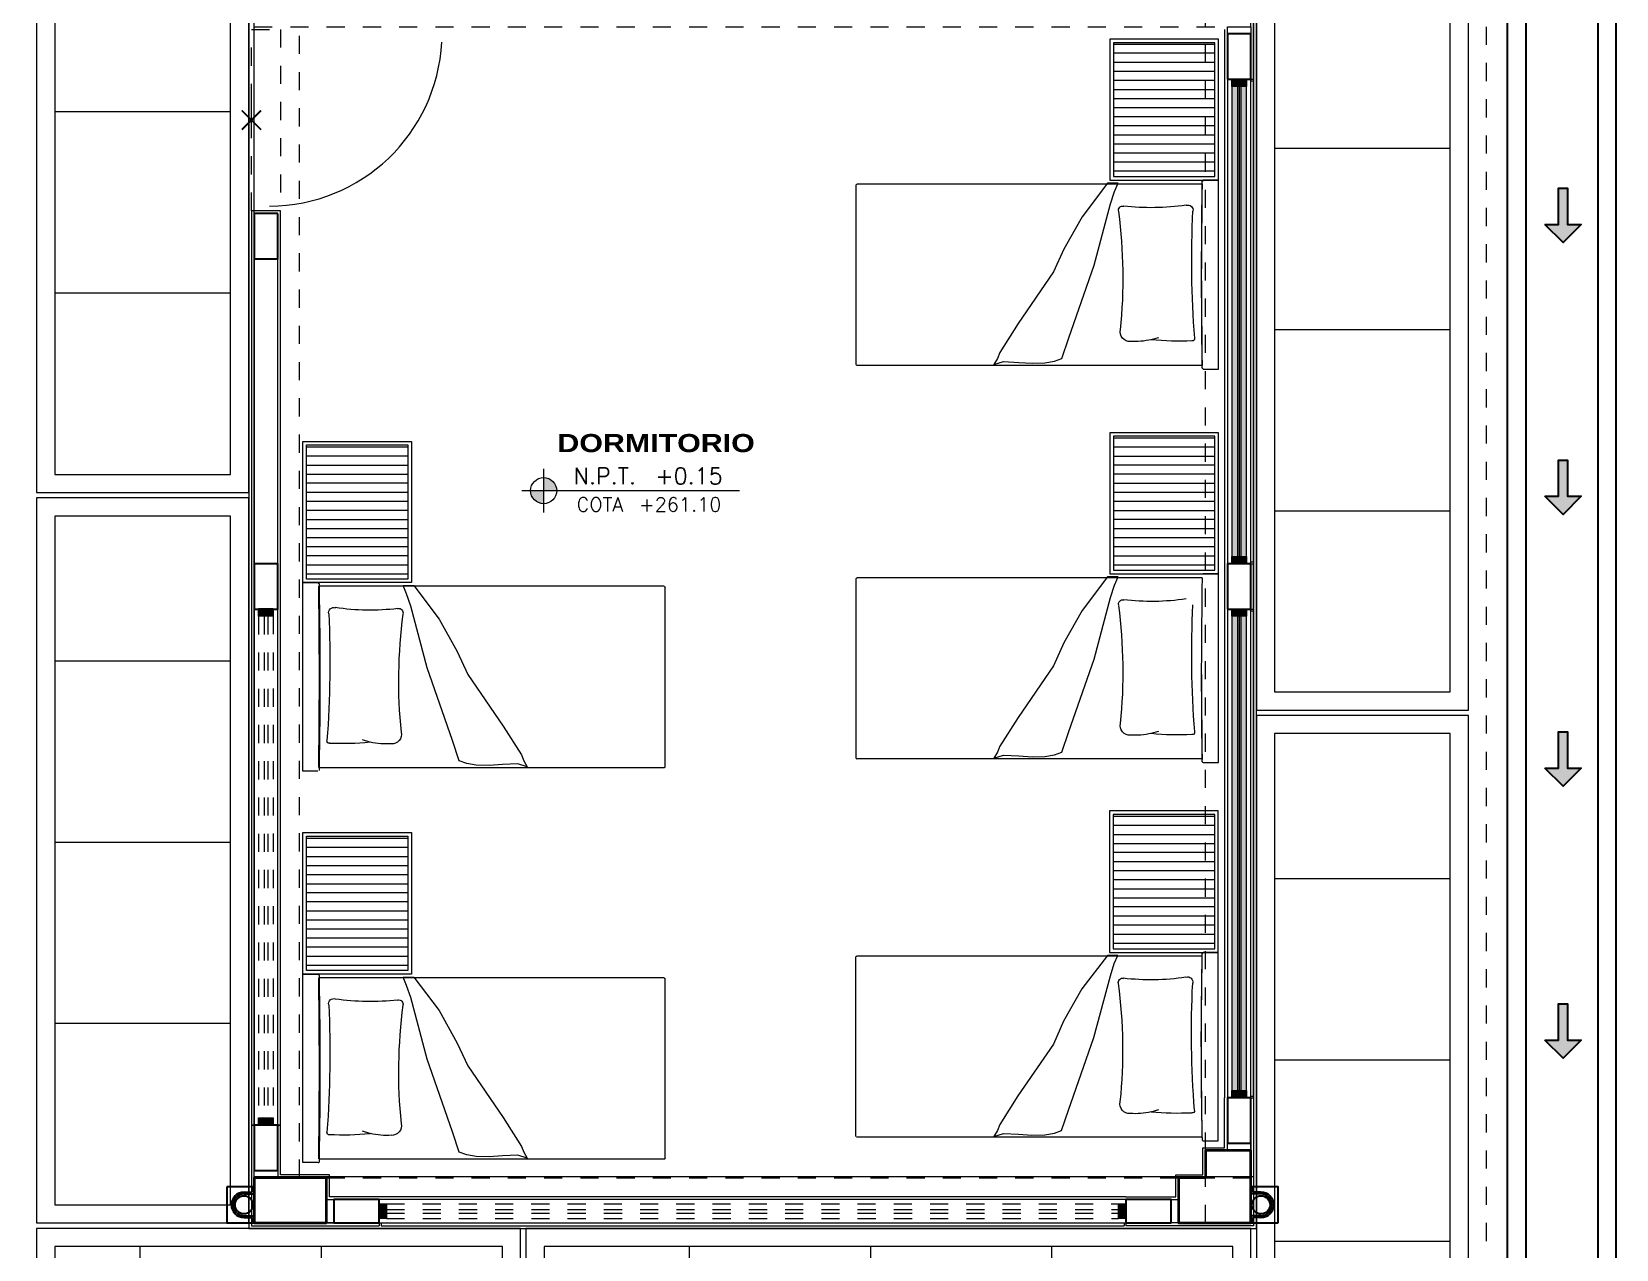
# Model space of a CAD drawing. Header units: metres. Extents: x 349703 to 349913, y 9282546 to 9282694.
# Drawn here: x 349789.41 to 349798.15, y 9282642.73 to 9282649.45 of the extents above; entities that cross this region are included whole.
import ezdxf
from ezdxf.enums import TextEntityAlignment as Align

# ---------------------------------------------------------------- set-up
doc = ezdxf.new("R2010")
doc.units = ezdxf.units.M
doc.header["$LTSCALE"] = 0.25
for name, pattern in [('01 nivel$0$HIDDEN2', [0.1875, 0.125, -0.0625]), ('B. SUM 2$0$HIDDEN', [0.375, 0.25, -0.125]), ('DASHED2', [0.762, 0.635, -0.127])]:
    doc.linetypes.add(name, pattern=pattern)
for name, color, linetype, lineweight in [('.', 7, 'Continuous', 0), ('0_ CUNETAS', 160, 'Continuous', 5), ('0_VANOS', 30, 'Continuous', 9), ('ARQ-FONDO', 253, 'CONTINUOUS', 9), ('CUNETAS-RED', 5, 'CONTINUOUS', 18)]:
    doc.layers.add(name, color=color, linetype=linetype, lineweight=lineweight)
doc.styles.add('MOYO2', font='arialbd.ttf', dxfattribs={"width": 1.2})
doc.styles.add('TM-DIM', font='romans.shx')

# ---------------------------------------------------------------- blocks, each defined once
blk = doc.blocks.new('CAMA 1')
at = {"layer": 'ARQ-FONDO', "linetype": 'Continuous', "lineweight": -2}
for p, q in [((3919.9519, 1597.9807), (3921.8564, 1597.9807)), ((3920.2334, 1597.84), (3920.1914, 1597.8272)), ((3921.8564, 1596.981), (3919.9519, 1596.981)), ((3919.8825, 1596.9116), (3920.4417, 1596.9116)), ((3919.9464, 1596.9609), (3919.9464, 1596.9609)), ((3919.8825, 1596.8622), (3920.4417, 1596.8622)), ((3919.8825, 1596.811), (3920.4417, 1596.811)), ((3919.8825, 1596.7617), (3920.4417, 1596.7617)), ((3919.8825, 1596.7105), (3920.4417, 1596.7105)), ((3919.8825, 1596.6612), (3920.4417, 1596.6612)), ((3919.8825, 1596.6118), (3920.4417, 1596.6118)), ((3919.8825, 1596.5606), (3920.4417, 1596.5606)), ((3919.8825, 1596.5113), (3920.4417, 1596.5113)), ((3919.8825, 1596.462), (3920.4417, 1596.462)), ((3919.8825, 1596.4108), (3920.4417, 1596.4108)), ((3919.8825, 1596.3614), (3920.4417, 1596.3614)), ((3919.8825, 1596.3121), (3920.4417, 1596.3121)), ((3919.8825, 1596.2609), (3920.4417, 1596.2609)), ((3919.8825, 1596.2116), (3920.4417, 1596.2116))]:
    blk.add_line(p, q, dxfattribs=at)
for points in [[(3919.9464, 1598.0009), (3919.8624, 1598.0009), (3919.8624, 1597.4818), (3919.8624, 1596.9609), (3919.9464, 1596.9609)], [(3919.9519, 1597.9807), (3919.9556, 1597.4818), (3919.9519, 1596.981)], [(3921.8619, 1597.9771), (3921.8619, 1597.4818), (3921.8619, 1596.9865)]]:
    blk.add_lwpolyline(points, dxfattribs=at)
for points in [[(3920.4162, 1596.9774), (3920.4746, 1596.9774), (3920.6154, 1597.162), (3920.7141, 1597.3411), (3920.7726, 1597.4672), (3920.9681, 1597.7523), (3921.0686, 1597.9113), (3921.0814, 1597.9442), (3921.1015, 1597.9771), (3921.0485, 1597.9606), (3920.9645, 1597.9643), (3920.8914, 1597.9698), (3920.8201, 1597.968), (3920.7671, 1597.9588), (3920.725, 1597.9442), (3920.6885, 1597.8309), (3920.5496, 1597.4306), (3920.4582, 1597.0907), (3920.4344, 1597.023)], [(3919.8624, 1596.9609), (3919.8624, 1596.1805), (3920.4619, 1596.1805), (3920.4619, 1596.9609)], [(3919.8825, 1596.9408), (3919.8825, 1596.2006), (3920.4417, 1596.2006), (3920.4417, 1596.9408)]]:
    blk.add_lwpolyline(points, close=True, dxfattribs=at)
for points in [[(3919.9519, 1597.9982), (3919.9519, 1598.0007), (3919.9499, 1598.0027), (3919.9474, 1598.0027)], [(3919.9574, 1597.4815), (3919.9571, 1597.6535), (3919.9555, 1597.8254), (3919.9523, 1597.9974)], [(3921.8619, 1597.978), (3921.8619, 1597.9805), (3921.8598, 1597.9826), (3921.8573, 1597.9826)], [(3919.9997, 1597.8442), (3919.9965, 1597.8414), (3919.9952, 1597.8371), (3919.9961, 1597.8329)], [(3920.0112, 1597.8468), (3920.0072, 1597.848), (3920.0028, 1597.8471), (3919.9997, 1597.8442)], [(3920.2336, 1597.8418), (3920.1594, 1597.8491), (3920.0847, 1597.8509), (3920.0102, 1597.8475)], [(3920.3512, 1597.8503), (3920.3122, 1597.8525), (3920.2731, 1597.8493), (3920.235, 1597.8408)], [(3920.3942, 1597.8319), (3920.3834, 1597.8448), (3920.3671, 1597.8518), (3920.3504, 1597.8509)], [(3920.0057, 1597.1307), (3920.017, 1597.3646), (3920.0137, 1597.5989), (3919.9958, 1597.8324)], [(3920.4067, 1597.7844), (3920.3847, 1597.5675), (3920.3881, 1597.3488), (3920.4166, 1597.1327)], [(3920.4058, 1597.7855), (3920.4094, 1597.802), (3920.4051, 1597.8191), (3920.3942, 1597.8319)], [(3919.9523, 1596.968), (3919.9555, 1597.14), (3919.9571, 1597.3119), (3919.9574, 1597.4839)], [(3920.0056, 1597.1306), (3920.0034, 1597.1206), (3920.0067, 1597.1102), (3920.0144, 1597.1034)], [(3920.0144, 1597.1034), (3920.022, 1597.0966), (3920.0326, 1597.0944), (3920.0423, 1597.0976)], [(3920.3866, 1597.1039), (3920.272, 1597.117), (3920.1561, 1597.1153), (3920.0419, 1597.0987)], [(3920.387, 1597.1044), (3920.3951, 1597.102), (3920.4038, 1597.1043), (3920.4097, 1597.1104)], [(3920.4097, 1597.1104), (3920.4156, 1597.1164), (3920.4176, 1597.1252), (3920.4151, 1597.1332)], [(3919.9474, 1596.9627), (3919.9499, 1596.9627), (3919.9519, 1596.9648), (3919.9519, 1596.9673)], [(3921.8573, 1596.9828), (3921.8598, 1596.9828), (3921.8619, 1596.9849), (3921.8619, 1596.9874)]]:
    blk.add_open_spline(points, degree=3, dxfattribs=at)
blk = doc.blocks.new('CAMA 2')
at = {"layer": 'ARQ-FONDO', "linetype": 'Continuous', "lineweight": -2}
for p, q in [((3924.9068, 1597.9807), (3923.0005, 1597.9807)), ((3924.6253, 1597.84), (3924.6673, 1597.8272)), ((3924.9013, 1597.4818), (3924.9068, 1596.9664)), ((3923.0005, 1596.981), (3924.9068, 1596.981)), ((3924.9762, 1596.9116), (3924.4169, 1596.9116)), ((3924.9122, 1596.9609), (3924.9122, 1596.9609)), ((3924.9762, 1596.8622), (3924.4169, 1596.8622)), ((3924.9762, 1596.811), (3924.4169, 1596.811)), ((3924.9762, 1596.7617), (3924.4169, 1596.7617)), ((3924.9762, 1596.7105), (3924.4169, 1596.7105)), ((3924.9762, 1596.6612), (3924.4169, 1596.6612)), ((3924.9762, 1596.6118), (3924.4169, 1596.6118)), ((3924.9762, 1596.5606), (3924.4169, 1596.5606)), ((3924.9762, 1596.5113), (3924.4169, 1596.5113)), ((3924.9762, 1596.462), (3924.4169, 1596.462)), ((3924.9762, 1596.4108), (3924.4169, 1596.4108)), ((3924.9762, 1596.3614), (3924.4169, 1596.3614)), ((3924.9762, 1596.3121), (3924.4169, 1596.3121)), ((3924.9762, 1596.2609), (3924.4169, 1596.2609)), ((3924.9762, 1596.2116), (3924.4169, 1596.2116))]:
    blk.add_line(p, q, dxfattribs=at)
for points in [[(3922.9968, 1597.9771), (3922.9968, 1597.4818), (3922.9968, 1596.9865)], [(3924.9122, 1598.0009), (3924.9963, 1598.0009), (3924.9963, 1597.4818), (3924.9963, 1596.9609), (3924.9122, 1596.9609)]]:
    blk.add_lwpolyline(points, dxfattribs=at)
for points in [[(3924.4425, 1596.9774), (3924.384, 1596.9774), (3924.2433, 1597.162), (3924.1428, 1597.3411), (3924.0861, 1597.4672), (3923.8906, 1597.7523), (3923.7901, 1597.9113), (3923.7773, 1597.9442), (3923.7572, 1597.9771), (3923.8102, 1597.9606), (3923.8942, 1597.9643), (3923.9673, 1597.9698), (3924.0386, 1597.968), (3924.0916, 1597.9588), (3924.1318, 1597.9442), (3924.1702, 1597.8309), (3924.3091, 1597.4306), (3924.4005, 1597.0907), (3924.4224, 1597.023)], [(3924.9963, 1596.9609), (3924.9963, 1596.1805), (3924.3968, 1596.1805), (3924.3968, 1596.9609)], [(3924.9762, 1596.9408), (3924.9762, 1596.2006), (3924.4169, 1596.2006), (3924.4169, 1596.9408)]]:
    blk.add_lwpolyline(points, close=True, dxfattribs=at)
for points in [[(3924.9079, 1597.984), (3924.9015, 1597.6498), (3924.9015, 1597.3156), (3924.9079, 1596.9814)], [(3924.9082, 1597.9974), (3924.9051, 1597.8254), (3924.9034, 1597.6535), (3924.9031, 1597.4815)], [(3924.9132, 1598.0027), (3924.9107, 1598.0027), (3924.9086, 1598.0007), (3924.9086, 1597.9982)], [(3924.5102, 1597.8509), (3924.4934, 1597.8518), (3924.4772, 1597.8448), (3924.4663, 1597.8319)], [(3924.6255, 1597.8408), (3924.5874, 1597.8493), (3924.5483, 1597.8525), (3924.5093, 1597.8503)], [(3924.8485, 1597.8475), (3924.774, 1597.8509), (3924.6993, 1597.8491), (3924.6251, 1597.8418)], [(3924.8609, 1597.8442), (3924.8578, 1597.8471), (3924.8534, 1597.848), (3924.8493, 1597.8468)], [(3924.8645, 1597.8329), (3924.8654, 1597.8371), (3924.864, 1597.8414), (3924.8609, 1597.8442)], [(3924.4439, 1597.1327), (3924.4724, 1597.3488), (3924.4758, 1597.5675), (3924.4538, 1597.7844)], [(3924.4663, 1597.8319), (3924.4554, 1597.8191), (3924.4511, 1597.802), (3924.4547, 1597.7855)], [(3924.8647, 1597.8324), (3924.8468, 1597.5989), (3924.8435, 1597.3646), (3924.8548, 1597.1307)], [(3924.4454, 1597.1332), (3924.4429, 1597.1252), (3924.445, 1597.1164), (3924.4508, 1597.1104)], [(3924.4508, 1597.1104), (3924.4567, 1597.1043), (3924.4654, 1597.102), (3924.4735, 1597.1044)], [(3924.8168, 1597.0987), (3924.7026, 1597.1153), (3924.5867, 1597.117), (3924.4721, 1597.1039)], [(3924.8182, 1597.0976), (3924.8279, 1597.0944), (3924.8386, 1597.0966), (3924.8462, 1597.1034)], [(3924.8462, 1597.1034), (3924.8538, 1597.1102), (3924.8571, 1597.1206), (3924.8549, 1597.1306)], [(3922.9968, 1596.9874), (3922.9968, 1596.9849), (3922.9989, 1596.9828), (3923.0014, 1596.9828)], [(3924.9086, 1596.9673), (3924.9086, 1596.9648), (3924.9107, 1596.9627), (3924.9132, 1596.9627)]]:
    blk.add_open_spline(points, degree=3, dxfattribs=at)
blk = doc.blocks.new('CANA 3')
at = {"layer": 'ARQ-FONDO', "linetype": 'Continuous', "lineweight": -2}
for p, q in [((3919.9519, 1596.1604), (3921.8564, 1596.1604)), ((3920.2334, 1596.0197), (3920.1914, 1596.0069)), ((3919.9464, 1595.1405), (3919.9464, 1595.1405)), ((3921.8564, 1595.1606), (3919.9519, 1595.1606)), ((3919.8825, 1595.0912), (3920.4417, 1595.0912)), ((3919.8825, 1595.0418), (3920.4417, 1595.0418)), ((3919.8825, 1594.9907), (3920.4417, 1594.9907)), ((3919.8825, 1594.9413), (3920.4417, 1594.9413)), ((3919.8825, 1594.892), (3920.4417, 1594.892)), ((3919.8825, 1594.8408), (3920.4417, 1594.8408)), ((3919.8825, 1594.7915), (3920.4417, 1594.7915)), ((3919.8825, 1594.7403), (3920.4417, 1594.7403)), ((3919.8825, 1594.6909), (3920.4417, 1594.6909)), ((3919.8825, 1594.6416), (3920.4417, 1594.6416)), ((3919.8825, 1594.5904), (3920.4417, 1594.5904)), ((3919.8825, 1594.5411), (3920.4417, 1594.5411)), ((3919.8825, 1594.4917), (3920.4417, 1594.4917)), ((3919.8825, 1594.4405), (3920.4417, 1594.4405)), ((3919.8825, 1594.3912), (3920.4417, 1594.3912))]:
    blk.add_line(p, q, dxfattribs=at)
for points in [[(3919.9464, 1596.1805), (3919.8624, 1596.1805), (3919.8624, 1595.6614), (3919.8624, 1595.1405), (3919.9464, 1595.1405)], [(3919.9519, 1596.1604), (3919.9556, 1595.6614), (3919.9519, 1595.1606)], [(3921.8619, 1596.1567), (3921.8619, 1595.6614), (3921.8619, 1595.1661)]]:
    blk.add_lwpolyline(points, dxfattribs=at)
for points in [[(3920.4162, 1595.157), (3920.4746, 1595.157), (3920.6154, 1595.3416), (3920.7141, 1595.5207), (3920.7726, 1595.6468), (3920.9681, 1595.9319), (3921.0686, 1596.0909), (3921.0814, 1596.1238), (3921.1015, 1596.1567), (3921.0485, 1596.1403), (3920.9645, 1596.1439), (3920.8914, 1596.1494), (3920.8201, 1596.1476), (3920.7671, 1596.1385), (3920.725, 1596.1238), (3920.6885, 1596.0105), (3920.5496, 1595.6103), (3920.4582, 1595.2703), (3920.4344, 1595.2027)], [(3919.8624, 1595.1405), (3919.8624, 1594.362), (3920.4619, 1594.362), (3920.4619, 1595.1405)], [(3919.8825, 1595.1204), (3919.8825, 1594.3802), (3920.4417, 1594.3802), (3920.4417, 1595.1204)]]:
    blk.add_lwpolyline(points, close=True, dxfattribs=at)
for points in [[(3919.9574, 1595.6611), (3919.9571, 1595.8331), (3919.9555, 1596.0051), (3919.9523, 1596.177)], [(3921.8619, 1596.1576), (3921.8619, 1596.1602), (3921.8598, 1596.1622), (3921.8573, 1596.1622)], [(3919.9997, 1596.0238), (3919.9965, 1596.021), (3919.9952, 1596.0167), (3919.9961, 1596.0126)], [(3920.0057, 1595.3103), (3920.017, 1595.5442), (3920.0137, 1595.7785), (3919.9958, 1596.012)], [(3920.0112, 1596.0264), (3920.0072, 1596.0277), (3920.0028, 1596.0267), (3919.9997, 1596.0238)], [(3920.2336, 1596.0214), (3920.1594, 1596.0287), (3920.0847, 1596.0306), (3920.0102, 1596.0271)], [(3920.3512, 1596.03), (3920.3122, 1596.0321), (3920.2731, 1596.0289), (3920.235, 1596.0205)], [(3920.3942, 1596.0116), (3920.3834, 1596.0244), (3920.3671, 1596.0314), (3920.3504, 1596.0305)], [(3920.4058, 1595.9652), (3920.4094, 1595.9816), (3920.4051, 1595.9987), (3920.3942, 1596.0116)], [(3920.4067, 1595.9658), (3920.3847, 1595.749), (3920.3881, 1595.5303), (3920.4166, 1595.3142)], [(3919.9523, 1595.1477), (3919.9555, 1595.3196), (3919.9571, 1595.4916), (3919.9574, 1595.6636)], [(3920.0056, 1595.312), (3920.0034, 1595.302), (3920.0067, 1595.2917), (3920.0144, 1595.2849)], [(3920.4097, 1595.29), (3920.4156, 1595.2961), (3920.4176, 1595.3048), (3920.4151, 1595.3129)], [(3920.0144, 1595.2849), (3920.022, 1595.278), (3920.0326, 1595.2758), (3920.0423, 1595.2791)], [(3920.3866, 1595.2835), (3920.272, 1595.2967), (3920.1561, 1595.2949), (3920.0419, 1595.2783)], [(3920.387, 1595.284), (3920.3951, 1595.2817), (3920.4038, 1595.284), (3920.4097, 1595.29)], [(3919.9474, 1595.1424), (3919.9499, 1595.1424), (3919.9519, 1595.1444), (3919.9519, 1595.1469)], [(3921.8573, 1595.1625), (3921.8598, 1595.1625), (3921.8619, 1595.1645), (3921.8619, 1595.167)]]:
    blk.add_open_spline(points, degree=3, dxfattribs=at)
blk = doc.blocks.new('CAMA 4')
at = {"layer": 'ARQ-FONDO', "linetype": 'Continuous', "lineweight": -2}
for p, q in [((3924.9068, 1596.1604), (3923.0005, 1596.1604)), ((3924.9068, 1596.1768), (3924.9013, 1595.6614)), ((3924.6253, 1596.0197), (3924.6673, 1596.0069)), ((3923.0005, 1595.1606), (3924.9068, 1595.1606)), ((3924.9762, 1595.0912), (3924.4169, 1595.0912)), ((3924.9762, 1595.0418), (3924.4169, 1595.0418)), ((3924.9762, 1594.9907), (3924.4169, 1594.9907)), ((3924.9762, 1594.9413), (3924.4169, 1594.9413)), ((3924.9762, 1594.892), (3924.4169, 1594.892)), ((3924.9762, 1594.8408), (3924.4169, 1594.8408)), ((3924.9762, 1594.7915), (3924.4169, 1594.7915)), ((3924.9762, 1594.7403), (3924.4169, 1594.7403)), ((3924.9762, 1594.6909), (3924.4169, 1594.6909)), ((3924.9762, 1594.6416), (3924.4169, 1594.6416)), ((3924.9762, 1594.5904), (3924.4169, 1594.5904)), ((3924.9762, 1594.5411), (3924.4169, 1594.5411)), ((3924.9762, 1594.4917), (3924.4169, 1594.4917)), ((3924.9762, 1594.4405), (3924.4169, 1594.4405)), ((3924.9762, 1594.3912), (3924.4169, 1594.3912))]:
    blk.add_line(p, q, dxfattribs=at)
for points in [[(3924.9122, 1596.1805), (3924.9963, 1596.1805), (3924.9963, 1595.6614), (3924.9963, 1595.1405), (3924.9122, 1595.1405)], [(3922.9968, 1596.1567), (3922.9968, 1595.6614), (3922.9968, 1595.1661)]]:
    blk.add_lwpolyline(points, dxfattribs=at)
for points in [[(3924.4425, 1595.157), (3924.384, 1595.157), (3924.2433, 1595.3416), (3924.1428, 1595.5207), (3924.0861, 1595.6468), (3923.8906, 1595.9319), (3923.7901, 1596.0909), (3923.7773, 1596.1238), (3923.7572, 1596.1567), (3923.8102, 1596.1403), (3923.8942, 1596.1439), (3923.9673, 1596.1494), (3924.0386, 1596.1476), (3924.0916, 1596.1385), (3924.1318, 1596.1238), (3924.1702, 1596.0105), (3924.3091, 1595.6103), (3924.4005, 1595.2703), (3924.4224, 1595.2027)], [(3924.9963, 1595.1405), (3924.9963, 1594.362), (3924.3968, 1594.362), (3924.3968, 1595.1405)], [(3924.9762, 1595.1204), (3924.9762, 1594.3802), (3924.4169, 1594.3802), (3924.4169, 1595.1204)]]:
    blk.add_lwpolyline(points, close=True, dxfattribs=at)
for points in [[(3924.9132, 1596.1823), (3924.9107, 1596.1823), (3924.9086, 1596.1803), (3924.9086, 1596.1778)], [(3923.0014, 1596.1622), (3922.9989, 1596.1622), (3922.9968, 1596.1602), (3922.9968, 1596.1576)], [(3924.9079, 1596.1637), (3924.9015, 1595.8295), (3924.9015, 1595.4952), (3924.9079, 1595.161)], [(3924.4663, 1596.0116), (3924.4554, 1595.9987), (3924.4511, 1595.9816), (3924.4547, 1595.9652)], [(3924.5102, 1596.0305), (3924.4934, 1596.0314), (3924.4772, 1596.0244), (3924.4663, 1596.0116)], [(3924.6255, 1596.0205), (3924.5874, 1596.0289), (3924.5483, 1596.0321), (3924.5093, 1596.03)], [(3924.8485, 1596.0271), (3924.774, 1596.0306), (3924.6993, 1596.0287), (3924.6251, 1596.0214)], [(3924.8647, 1596.012), (3924.8468, 1595.7785), (3924.8435, 1595.5442), (3924.8548, 1595.3103)], [(3924.8609, 1596.0238), (3924.8578, 1596.0267), (3924.8534, 1596.0277), (3924.8493, 1596.0264)], [(3924.8645, 1596.0126), (3924.8654, 1596.0167), (3924.864, 1596.021), (3924.8609, 1596.0238)], [(3924.4439, 1595.3142), (3924.4724, 1595.5303), (3924.4758, 1595.749), (3924.4538, 1595.9658)], [(3924.4454, 1595.3129), (3924.4429, 1595.3048), (3924.445, 1595.2961), (3924.4508, 1595.29)], [(3924.4508, 1595.29), (3924.4567, 1595.284), (3924.4654, 1595.2817), (3924.4735, 1595.284)], [(3924.8168, 1595.2783), (3924.7026, 1595.2949), (3924.5867, 1595.2967), (3924.4721, 1595.2835)], [(3922.9968, 1595.167), (3922.9968, 1595.1645), (3922.9989, 1595.1625), (3923.0014, 1595.1625)]]:
    blk.add_open_spline(points, degree=3, dxfattribs=at)
blk = doc.blocks.new('CSMA 11')
at = {"layer": 'ARQ-FONDO', "linetype": 'Continuous', "lineweight": -2}
for p, q in [((3924.9068, 1594.3565), (3924.9013, 1593.8411)), ((3924.9068, 1594.3418), (3923.0005, 1594.3418)), ((3924.6253, 1594.1993), (3924.6673, 1594.1883)), ((3924.9013, 1593.8411), (3924.9068, 1593.3257)), ((3923.0005, 1593.3403), (3924.9068, 1593.3403)), ((3924.9122, 1593.3202), (3924.9122, 1593.3202)), ((3924.9762, 1593.2708), (3924.4169, 1593.2708)), ((3924.9762, 1593.2215), (3924.4169, 1593.2215)), ((3924.9762, 1593.1703), (3924.4169, 1593.1703)), ((3924.9762, 1593.121), (3924.4169, 1593.121)), ((3924.9762, 1593.0716), (3924.4169, 1593.0716)), ((3924.9762, 1593.0204), (3924.4169, 1593.0204)), ((3924.9762, 1592.9711), (3924.4169, 1592.9711)), ((3924.9762, 1592.9217), (3924.4169, 1592.9217)), ((3924.9762, 1592.8706), (3924.4169, 1592.8706)), ((3924.9762, 1592.8212), (3924.4169, 1592.8212)), ((3924.9762, 1592.77), (3924.4169, 1592.77)), ((3924.9762, 1592.7207), (3924.4169, 1592.7207)), ((3924.9762, 1592.6714), (3924.4169, 1592.6714)), ((3924.9762, 1592.6202), (3924.4169, 1592.6202)), ((3924.9762, 1592.5708), (3924.4169, 1592.5708))]:
    blk.add_line(p, q, dxfattribs=at)
for points in [[(3924.9122, 1594.362), (3924.9963, 1594.362), (3924.9963, 1593.8411), (3924.9963, 1593.3202), (3924.9122, 1593.3202)], [(3922.9968, 1594.3364), (3922.9968, 1593.8411), (3922.9968, 1593.3458)]]:
    blk.add_lwpolyline(points, dxfattribs=at)
for points in [[(3924.4425, 1593.3366), (3924.384, 1593.3366), (3924.2433, 1593.523), (3924.1428, 1593.7003), (3924.0861, 1593.8264), (3923.8906, 1594.1116), (3923.7901, 1594.2706), (3923.7773, 1594.3035), (3923.7572, 1594.3364), (3923.8102, 1594.3199), (3923.8942, 1594.3254), (3923.9673, 1594.3291), (3924.0386, 1594.3272), (3924.0916, 1594.3181), (3924.1318, 1594.3035), (3924.1702, 1594.1901), (3924.3091, 1593.7899), (3924.4005, 1593.4499), (3924.4224, 1593.3823)], [(3924.9963, 1593.3202), (3924.9963, 1592.5416), (3924.3968, 1592.5416), (3924.3968, 1593.3202)], [(3924.9762, 1593.3001), (3924.9762, 1592.5617), (3924.4169, 1592.5617), (3924.4169, 1593.3001)]]:
    blk.add_lwpolyline(points, close=True, dxfattribs=at)
for points in [[(3924.9132, 1594.362), (3924.9107, 1594.362), (3924.9086, 1594.3599), (3924.9086, 1594.3574)], [(3923.0014, 1594.3418), (3922.9989, 1594.3418), (3922.9968, 1594.3398), (3922.9968, 1594.3373)], [(3924.9079, 1594.3433), (3924.9015, 1594.0091), (3924.9015, 1593.6748), (3924.9079, 1593.3407)], [(3924.4663, 1594.1912), (3924.4554, 1594.1784), (3924.4511, 1594.1612), (3924.4547, 1594.1448)], [(3924.5102, 1594.2102), (3924.4934, 1594.211), (3924.4772, 1594.204), (3924.4663, 1594.1912)], [(3924.6255, 1594.2001), (3924.5874, 1594.2086), (3924.5483, 1594.2118), (3924.5093, 1594.2096)], [(3924.8485, 1594.2067), (3924.774, 1594.2102), (3924.6993, 1594.2083), (3924.6251, 1594.2011)], [(3924.8647, 1594.1916), (3924.8468, 1593.9582), (3924.8435, 1593.7238), (3924.8548, 1593.49)], [(3924.8609, 1594.2035), (3924.8578, 1594.2063), (3924.8534, 1594.2073), (3924.8493, 1594.2061)], [(3924.8645, 1594.1922), (3924.8654, 1594.1963), (3924.864, 1594.2006), (3924.8609, 1594.2035)], [(3924.4439, 1593.4938), (3924.4724, 1593.7099), (3924.4758, 1593.9286), (3924.4538, 1594.1455)], [(3924.4454, 1593.4925), (3924.4429, 1593.4845), (3924.445, 1593.4757), (3924.4508, 1593.4696)], [(3924.4508, 1593.4696), (3924.4567, 1593.4636), (3924.4654, 1593.4613), (3924.4735, 1593.4636)], [(3924.8168, 1593.458), (3924.7026, 1593.4746), (3924.5867, 1593.4763), (3924.4721, 1593.4632)], [(3924.8462, 1593.4645), (3924.8538, 1593.4713), (3924.8571, 1593.4817), (3924.8549, 1593.4917)], [(3924.8182, 1593.4587), (3924.8279, 1593.4555), (3924.8386, 1593.4577), (3924.8462, 1593.4645)], [(3922.9968, 1593.3467), (3922.9968, 1593.3442), (3922.9989, 1593.3421), (3923.0014, 1593.3421)], [(3924.9086, 1593.3265), (3924.9086, 1593.324), (3924.9107, 1593.322), (3924.9132, 1593.322)]]:
    blk.add_open_spline(points, degree=3, dxfattribs=at)
blk = doc.blocks.new('*U934')
blk.add_arc((0.0211, 0.0474), 0.9539, 0.15786, 87.08143)
blk = doc.blocks.new('*U672')
at = {"linetype": 'Continuous', "lineweight": 0, "true_color": 0xbebebe}
for points in [[(3037.2524, 1360.5431), (3037.2124, 1360.5431), (3037.2124, 1360.4631), (3037.2524, 1360.4631)], [(3039.9099, 1360.5431), (3039.8699, 1360.5431), (3039.8699, 1360.4631), (3039.9099, 1360.4631)]]:
    blk.add_hatch(color=9, dxfattribs=at).paths.add_polyline_path(points)
at = {"true_color": 0xffffff}
h = blk.add_hatch(color=7, dxfattribs=at)
h.dxf.hatch_style = 1
h.paths.add_polyline_path([(3039.8699, 1360.4631), (3039.8699, 1360.5431), (3037.2524, 1360.5431), (3037.2524, 1360.4631)])
at = {"layer": '0_VANOS', "linetype": 'Continuous'}
for p, q in [((3037.2524, 1360.5131), (3039.8699, 1360.5131)), ((3037.2524, 1360.5031), (3039.8699, 1360.5031)), ((3037.2524, 1360.4931), (3039.8699, 1360.4931))]:
    blk.add_line(p, q, dxfattribs=at)
for points in [[(3037.2124, 1360.5431), (3037.2124, 1360.4631), (3037.2524, 1360.4631), (3037.2524, 1360.5431)], [(3037.2524, 1360.5431), (3039.8699, 1360.5431), (3039.8699, 1360.4631), (3037.2524, 1360.4631)], [(3039.8699, 1360.5431), (3039.8699, 1360.4631), (3039.9099, 1360.4631), (3039.9099, 1360.5431)]]:
    blk.add_lwpolyline(points, close=True, dxfattribs=at)
blk = doc.blocks.new('*U673')
at = {"linetype": 'Continuous', "lineweight": 0, "true_color": 0xbebebe}
for points in [[(3037.2524, 1360.5431), (3037.2124, 1360.5431), (3037.2124, 1360.4631), (3037.2524, 1360.4631)], [(3039.8849, 1360.5431), (3039.8449, 1360.5431), (3039.8449, 1360.4631), (3039.8849, 1360.4631)]]:
    blk.add_hatch(color=9, dxfattribs=at).paths.add_polyline_path(points)
at = {"true_color": 0xffffff}
h = blk.add_hatch(color=7, dxfattribs=at)
h.dxf.hatch_style = 1
h.paths.add_polyline_path([(3039.8449, 1360.4631), (3039.8449, 1360.5431), (3037.2524, 1360.5431), (3037.2524, 1360.4631)])
at = {"layer": '0_VANOS', "linetype": 'Continuous'}
for p, q in [((3037.2524, 1360.5131), (3039.8449, 1360.5131)), ((3037.2524, 1360.5031), (3039.8449, 1360.5031)), ((3037.2524, 1360.4931), (3039.8449, 1360.4931))]:
    blk.add_line(p, q, dxfattribs=at)
for points in [[(3037.2124, 1360.5431), (3037.2124, 1360.4631), (3037.2524, 1360.4631), (3037.2524, 1360.5431)], [(3037.2524, 1360.5431), (3039.8449, 1360.5431), (3039.8449, 1360.4631), (3037.2524, 1360.4631)], [(3039.8449, 1360.5431), (3039.8449, 1360.4631), (3039.8849, 1360.4631), (3039.8849, 1360.5431)]]:
    blk.add_lwpolyline(points, close=True, dxfattribs=at)
blk = doc.blocks.new('*U685')
at = {"linetype": 'Continuous', "true_color": 0xbebebe}
for points in [[(3032.1314, 1351.1888), (3032.1314, 1351.2688), (3032.1714, 1351.2688), (3032.1714, 1351.1888)], [(3034.9389, 1351.1888), (3034.9389, 1351.2688), (3034.9789, 1351.2688), (3034.9789, 1351.1888)]]:
    blk.add_hatch(color=9, dxfattribs=at).paths.add_polyline_path(points)
at = {"layer": '0_VANOS', "linetype": 'Continuous'}
for p, q in [((3032.1314, 1351.2688), (3032.1714, 1351.2688)), ((3032.1314, 1351.2688), (3032.1314, 1351.1888)), ((3032.1714, 1351.2688), (3032.1714, 1351.1888)), ((3034.9389, 1351.1888), (3034.9389, 1351.2688)), ((3034.9389, 1351.2688), (3034.9789, 1351.2688)), ((3034.9789, 1351.2688), (3034.9789, 1351.1888)), ((3032.1714, 1351.1888), (3032.1314, 1351.1888)), ((3034.9789, 1351.1888), (3034.9389, 1351.1888))]:
    blk.add_line(p, q, dxfattribs=at)
at = {"layer": '0_VANOS', "linetype": '01 nivel$0$HIDDEN2', "ltscale": 0.5}
for p, q in [((3032.1708, 1351.2688), (3034.9383, 1351.2688)), ((3032.1714, 1351.2388), (3034.9389, 1351.2388)), ((3032.1714, 1351.2188), (3034.9389, 1351.2188)), ((3032.1714, 1351.1888), (3034.9389, 1351.1888))]:
    blk.add_line(p, q, dxfattribs=at)
at = {"layer": '0_VANOS', "linetype": '01 nivel$0$HIDDEN2'}
blk.add_line((3034.9389, 1351.2688), (3034.9789, 1351.2688), dxfattribs=at)
blk = doc.blocks.new('*U687')
at = {"linetype": 'Continuous', "true_color": 0xbebebe}
for points in [[(3032.1314, 1351.1888), (3032.1314, 1351.2688), (3032.1714, 1351.2688), (3032.1714, 1351.1888)], [(3036.2114, 1351.1888), (3036.2114, 1351.2688), (3036.2514, 1351.2688), (3036.2514, 1351.1888)]]:
    blk.add_hatch(color=9, dxfattribs=at).paths.add_polyline_path(points)
at = {"layer": '0_VANOS', "linetype": 'Continuous'}
for p, q in [((3032.1314, 1351.2688), (3032.1714, 1351.2688)), ((3032.1314, 1351.2688), (3032.1314, 1351.1888)), ((3032.1714, 1351.2688), (3032.1714, 1351.1888)), ((3036.2114, 1351.1888), (3036.2114, 1351.2688)), ((3036.2114, 1351.2688), (3036.2514, 1351.2688)), ((3036.2514, 1351.2688), (3036.2514, 1351.1888)), ((3032.1714, 1351.1888), (3032.1314, 1351.1888)), ((3036.2514, 1351.1888), (3036.2114, 1351.1888))]:
    blk.add_line(p, q, dxfattribs=at)
at = {"layer": '0_VANOS', "linetype": '01 nivel$0$HIDDEN2', "ltscale": 0.5}
for p, q in [((3032.1708, 1351.2688), (3036.2108, 1351.2688)), ((3032.1714, 1351.2388), (3036.2114, 1351.2388)), ((3032.1714, 1351.2188), (3036.2114, 1351.2188)), ((3032.1714, 1351.1888), (3036.2114, 1351.1888))]:
    blk.add_line(p, q, dxfattribs=at)
at = {"layer": '0_VANOS', "linetype": '01 nivel$0$HIDDEN2'}
blk.add_line((3036.2114, 1351.2688), (3036.2514, 1351.2688), dxfattribs=at)
blk = doc.blocks.new('CAMBIOPISO')
at = {"layer": 'ARQ-FONDO'}
blk.add_line((-0.1, 0), (0.1, 0), dxfattribs=at)
at = {"layer": 'ARQ-FONDO', "const_width": 0.01}
for points in [[(-0.053, -0.053), (0.053, 0.053)], [(-0.053, 0.053), (0.053, -0.053)]]:
    blk.add_lwpolyline(points, dxfattribs=at)
blk = doc.blocks.new('MODULO MADRE')
at = {"layer": 'ARQ-FONDO'}
for p, q in [((350104.3165, 9282493.9824), (350104.3015, 9282493.9824)), ((350104.3165, 9282493.9724), (350104.3015, 9282493.9724))]:
    blk.add_line(p, q, dxfattribs=at)
for points in [[(350105.0065, 9282494.6724), (350105.0065, 9282494.6874), (350104.3015, 9282494.6874), (350104.3015, 9282494.2474)], [(350105.0165, 9282494.6724), (350105.0165, 9282494.6874), (350107.694, 9282494.6874)], [(350107.694, 9282494.6724), (350107.694, 9282494.6874)], [(350107.704, 9282494.6874), (350107.954, 9282494.6874)], [(350107.704, 9282494.6724), (350107.704, 9282494.6874)], [(350107.954, 9282494.6724), (350107.954, 9282494.6874)], [(350107.964, 9282494.6874), (350110.6165, 9282494.6874), (350110.6165, 9282494.6724)], [(350107.964, 9282494.6724), (350107.964, 9282494.6874)], [(350110.6265, 9282494.5424), (350110.6265, 9282494.6874), (350110.9015, 9282494.6874), (350111.3315, 9282494.6874)], [(350104.4615, 9282493.9824), (350104.4615, 9282494.2574), (350104.5815, 9282494.2574), (350104.5815, 9282494.4074), (350104.7315, 9282494.4074), (350104.7315, 9282494.5274), (350105.0065, 9282494.5274)], [(350110.6265, 9282494.5274), (350105.0065, 9282494.5274)], [(350110.9015, 9282494.5274), (350110.6265, 9282494.5274)], [(350104.3015, 9282494.2474), (350104.3015, 9282493.9824)], [(350104.3165, 9282493.9824), (350104.4465, 9282493.9824)], [(350104.4615, 9282493.9824), (350104.4615, 9282489.8624)], [(350104.3015, 9282489.8724), (350104.3015, 9282493.9724)], [(350104.3165, 9282489.8724), (350104.3015, 9282489.8724)], [(350104.5665, 9282489.1574), (350104.3015, 9282489.1574), (350104.3015, 9282489.8624)], [(350104.3165, 9282489.8624), (350104.3015, 9282489.8624)], [(350104.4465, 9282489.8624), (350104.3165, 9282489.8624)], [(350104.4615, 9282489.8624), (350104.4615, 9282489.5874), (350104.5815, 9282489.5874), (350104.5815, 9282489.3174), (350104.8565, 9282489.3174), (350104.8565, 9282489.1574), (350104.5665, 9282489.1574)], [(350109.6365, 9282489.1574), (350104.8565, 9282489.1574), (350104.8565, 9282489.3174), (350109.6365, 9282489.3174)], [(350109.6365, 9282489.3174), (350109.9015, 9282489.3174), (350109.9015, 9282489.1574), (350109.6365, 9282489.1574)], [(350109.6365, 9282489.3024), (350109.6365, 9282489.1724)]]:
    blk.add_lwpolyline(points, dxfattribs=at)
at = {"layer": 'ARQ-FONDO', "lineweight": 40}
for points in [[(350104.5665, 9282494.4224), (350104.5665, 9282494.2724), (350104.3165, 9282494.2724), (350104.3165, 9282494.6724), (350104.7165, 9282494.6724), (350104.7165, 9282494.4224)], [(350104.3165, 9282489.5724), (350104.5665, 9282489.5724), (350104.5665, 9282489.1724), (350104.3165, 9282489.1724)]]:
    blk.add_lwpolyline(points, close=True, dxfattribs=at)
at = {"layer": 'ARQ-FONDO'}
for points in [[(350104.7565, 9282494.6724), (350104.7165, 9282494.6724), (350104.7165, 9282494.5424), (350104.7565, 9282494.5424)], [(350105.0065, 9282494.6724), (350110.6265, 9282494.6724), (350110.6265, 9282494.5424), (350105.0065, 9282494.5424)], [(350110.9165, 9282494.6724), (350110.8765, 9282494.6724), (350110.8765, 9282494.5424), (350110.9165, 9282494.5424)], [(350104.4465, 9282494.2324), (350104.4465, 9282494.2724), (350104.3165, 9282494.2724), (350104.3165, 9282494.2324)], [(350104.3165, 9282493.9824), (350104.4465, 9282493.9824), (350104.4465, 9282489.8624), (350104.3165, 9282489.8624)], [(350104.4465, 9282489.5724), (350104.4465, 9282489.6124), (350104.3165, 9282489.6124), (350104.3165, 9282489.5724)], [(350104.6065, 9282489.3024), (350104.5665, 9282489.3024), (350104.5665, 9282489.1724), (350104.6065, 9282489.1724)], [(350104.8565, 9282489.3024), (350109.6365, 9282489.3024), (350109.6365, 9282489.1724), (350104.8565, 9282489.1724)]]:
    blk.add_lwpolyline(points, close=True, dxfattribs=at)
at = {"layer": 'ARQ-FONDO', "lineweight": 30, "flags": 128}
for points in [[(350104.7565, 9282494.5424), (350104.7565, 9282494.6724), (350105.0065, 9282494.6724), (350105.0065, 9282494.5424), (350104.7565, 9282494.5424)], [(350107.704, 9282494.5424), (350107.704, 9282494.6724), (350107.954, 9282494.6724), (350107.954, 9282494.5424), (350107.704, 9282494.5424)], [(350110.6265, 9282494.5424), (350110.6265, 9282494.6724), (350110.8765, 9282494.6724), (350110.8765, 9282494.5424), (350110.6265, 9282494.5424)], [(350104.3165, 9282494.2324), (350104.4465, 9282494.2324), (350104.4465, 9282493.9824), (350104.3165, 9282493.9824), (350104.3165, 9282494.2324)], [(350104.3165, 9282489.8624), (350104.4465, 9282489.8624), (350104.4465, 9282489.6124), (350104.3165, 9282489.6124), (350104.3165, 9282489.8624)], [(350104.6065, 9282489.1724), (350104.6065, 9282489.3024), (350104.8565, 9282489.3024), (350104.8565, 9282489.1724), (350104.6065, 9282489.1724)], [(350107.704, 9282489.1724), (350107.704, 9282489.3024), (350107.954, 9282489.3024), (350107.954, 9282489.1724), (350107.704, 9282489.1724)], [(350109.8865, 9282489.3024), (350109.8865, 9282489.1724), (350109.6365, 9282489.1724), (350109.6365, 9282489.3024), (350109.8865, 9282489.3024)]]:
    blk.add_lwpolyline(points, dxfattribs=at)
at = {"layer": 'ARQ-FONDO', "linetype": 'DASHED2', "ltscale": 0.3}
blk.add_lwpolyline([(350110.9015, 9282489.3174), (350109.9016, 9282489.3174), (350109.9015, 9282489.1574), (350110.9015, 9282489.1574)], close=True, dxfattribs=at)
at = {"layer": 'ARQ-FONDO', "flags": 128}
blk.add_lwpolyline([(350104.5665, 9282489.1724), (350104.3165, 9282489.1724)], dxfattribs=at)
at = {"layer": 'ARQ-FONDO', "lineweight": 0, "rotation": 180.000079299102}
for name, p in [('*U672', (353144.9146, 9283855.1147)), ('*U673', (353147.8371, 9283855.1147))]:
    blk.add_blockref(name, p, dxfattribs=at)
at = {"layer": 'ARQ-FONDO', "rotation": 90.00000000000003}
for name, p in [('CAMA 2', (351702.7706, 9278569.4961)), ('CAMA 4', (351703.0378, 9278569.4974)), ('CSMA 11', (351703.39, 9278569.4974)), ('CAMA 1', (351702.6506, 9278569.5782)), ('CANA 3', (351702.9898, 9278569.5782))]:
    blk.add_blockref(name, p, dxfattribs=at)
at = {"layer": 'ARQ-FONDO', "xscale": -1, "rotation": 270}
blk.add_blockref('*U687', (348753.1528, 9279457.7309), dxfattribs=at)
at = {"layer": 'ARQ-FONDO', "xscale": -1}
for name, p in [('*U934', (350110.9015, 9282489.2074)), ('*U685', (353139.8355, 9281138.0086))]:
    blk.add_blockref(name, p, dxfattribs=at)
at = {"layer": 'ARQ-FONDO'}
blk.add_blockref('CAMBIOPISO', (350110.4015, 9282489.1574), dxfattribs=at)
blk = doc.blocks.new('KOINCOIEW')
at = {"layer": 'ARQ-FONDO', "linetype": 'B. SUM 2$0$HIDDEN', "flags": 128}
for points in [[(350104.5665, 9282477.5546), (350104.3165, 9282477.5546), (350104.3165, 9282483.0546)], [(350104.3165, 9282483.0546), (350117.7665, 9282483.0546)], [(350104.5665, 9282477.5546), (350104.5665, 9282483.0546)], [(350110.9165, 9282477.5546), (350110.9165, 9282483.0546)], [(350111.1665, 9282477.5546), (350111.1665, 9282483.0546)], [(350117.5165, 9282477.5546), (350117.5165, 9282483.0546)], [(350117.7665, 9282477.5546), (350117.7665, 9282483.0546)], [(350104.3165, 9282482.8046), (350117.7665, 9282482.8046)], [(350104.5665, 9282477.8046), (350117.7665, 9282477.8046)], [(350104.5665, 9282477.5546), (350117.7665, 9282477.5546)]]:
    blk.add_lwpolyline(points, dxfattribs=at)
blk = doc.blocks.new('VEREDA MODULO MADRE')
at = {"layer": 'ARQ-FONDO', "linetype": 'B. SUM 2$0$HIDDEN'}
blk.add_lwpolyline([(350103.0165, 9282495.9724), (350119.0665, 9282495.9724), (350119.0665, 9282487.8724), (350103.0165, 9282487.8724)], close=True, dxfattribs=at)
at = {"layer": 'ARQ-FONDO'}
for points in [[(350103.1165, 9282495.8724), (350107.1165, 9282495.8724), (350107.1165, 9282494.7024), (350103.1165, 9282494.7024), (350103.1165, 9282495.8724)], [(350107.1465, 9282495.8724), (350111.1465, 9282495.8724), (350111.1465, 9282494.7024), (350107.1465, 9282494.7024), (350107.1465, 9282495.8724)], [(350103.1165, 9282494.6724), (350104.2865, 9282494.6724), (350104.2865, 9282490.6724), (350103.1165, 9282490.6724), (350103.1165, 9282494.6724)], [(350103.1165, 9282490.6424), (350104.2865, 9282490.6424), (350104.2865, 9282487.9724), (350103.1165, 9282487.9724), (350103.1165, 9282490.6424)], [(350104.3165, 9282489.1424), (350108.3165, 9282489.1424), (350108.3165, 9282487.9724), (350104.3165, 9282487.9724), (350104.3165, 9282489.1424)], [(350108.3465, 9282489.1424), (350112.3465, 9282489.1424), (350112.3465, 9282487.9724), (350108.3465, 9282487.9724), (350108.3465, 9282489.1424)]]:
    blk.add_lwpolyline(points, dxfattribs=at)
at = {"layer": 'ARQ-FONDO', "flags": 128}
for points in [[(350103.2165, 9282495.7724), (350107.0165, 9282495.7724), (350107.0165, 9282494.8024), (350103.2165, 9282494.8024)], [(350107.2465, 9282495.7724), (350111.0465, 9282495.7724), (350111.0465, 9282494.8024), (350107.2465, 9282494.8024)], [(350103.2165, 9282494.5724), (350104.1865, 9282494.5724), (350104.1865, 9282490.7724), (350103.2165, 9282490.7724)], [(350103.2165, 9282490.5424), (350104.1865, 9282490.5424), (350104.1865, 9282488.0724), (350103.2165, 9282488.0724)], [(350104.4165, 9282489.0424), (350108.2165, 9282489.0424), (350108.2165, 9282488.0724), (350104.4165, 9282488.0724)], [(350108.4465, 9282489.0424), (350112.2465, 9282489.0424), (350112.2465, 9282488.0724), (350108.4465, 9282488.0724)]]:
    blk.add_lwpolyline(points, close=True, dxfattribs=at)
for points in [[(350104.2165, 9282494.8024), (350104.2165, 9282495.7724)], [(350105.2165, 9282494.8024), (350105.2165, 9282495.7724)], [(350106.2165, 9282494.8024), (350106.2165, 9282495.7724)], [(350108.2465, 9282494.8024), (350108.2465, 9282495.7724)], [(350109.2465, 9282494.8024), (350109.2465, 9282495.7724)], [(350110.2465, 9282494.8024), (350110.2465, 9282495.7724)], [(350104.1865, 9282493.5724), (350103.2165, 9282493.5724)], [(350104.1865, 9282492.5724), (350103.2165, 9282492.5724)], [(350104.1865, 9282491.5724), (350103.2165, 9282491.5724)], [(350104.1865, 9282489.5424), (350103.2165, 9282489.5424)], [(350105.4165, 9282489.0424), (350105.4165, 9282488.0724)], [(350106.4165, 9282489.0424), (350106.4165, 9282488.0724)], [(350107.4165, 9282489.0424), (350107.4165, 9282488.0724)], [(350109.4465, 9282489.0424), (350109.4465, 9282488.0724)], [(350110.4465, 9282489.0424), (350110.4465, 9282488.0724)], [(350104.1865, 9282488.5424), (350103.2165, 9282488.5424)]]:
    blk.add_lwpolyline(points, dxfattribs=at)
blk = doc.blocks.new('*U591')
h = blk.add_hatch(color=251)
h.paths.add_polyline_path([(0.75, -0.1724), (0.75, -0.2324), (0.81, -0.2324, 0.414214)])
h.paths.add_polyline_path([(0.75, -0.2324), (0.69, -0.2324, 0.414214), (0.75, -0.2924)])
at = {"color": 2}
for p, q in [((0.75, -0.1324), (0.75, -0.3324)), ((0.65, -0.2324), (1.65, -0.2324))]:
    blk.add_line(p, q, dxfattribs=at)
blk.add_circle((0.75, -0.2324), 0.06, dxfattribs=at)
at = {"color": 2, "style": 'TM-DIM'}
blk.add_text('COTA', height=0.065, rotation=360, dxfattribs=at).set_placement((1.0088, -0.3282), align=Align.CENTER)
for tag, p, height in [('NIV_P', (0.8881, -0.2024), 0.075), ('VALOR_P', (1.2641, -0.2024), 0.075), ('COTA_P', (1.1884, -0.3282), 0.065)]:
    blk.add_attdef(tag, p, '', height=height, rotation=360, dxfattribs=at)
blk = doc.blocks.new('NOMBRES MODULO MADDRES')
at = {"layer": 'ARQ-FONDO', "xscale": 1.199999999999999, "yscale": 1.199999999999999, "zscale": 1.199999999999999}
for p in [(350155.1535, 9282480.7835, 0), (350157.9524, 9282480.553, 0), (350154.8105, 9282478.4284, 0), (350156.9851, 9282478.3907, 0), (350154.8244, 9282476.4891, 0), (350157.0564, 9282476.3717, 0), (350155.486, 9282473.3, 0)]:
    blk.add_blockref('*U591', p, dxfattribs=at).add_auto_attribs({'NIV_P': 'N.P.T.', 'COTA_P': '+261.10', 'VALOR_P': '+0.15'})
at = {"layer": 'ARQ-FONDO', "lineweight": -2, "char_height": 0.1, "width": 2.666695, "attachment_point": 8, "style": 'MOYO2'}
for s, insert in [('LAVANDERIA', (350156.6739, 9282480.7157, 0)), ('ALMACEN', (350159.4727, 9282480.4852, 0)), ('CLOSET', (350156.3309, 9282478.3606, 0)), ('SSHH', (350158.5054, 9282478.3229, 0)), ('CLOSET', (350156.3447, 9282476.4213, 0)), ('SSHH', (350158.5767, 9282476.3039, 0)), ('DORMITORIO', (350157.0064, 9282473.2322, 0))]:
    blk.add_mtext(s, dxfattribs=dict(at, insert=insert))
blk = doc.blocks.new('hdgyt')
at = {"layer": 'ARQ-FONDO'}
for p, q in [((-37274.7231, -199270.5272), (-37274.7231, -199270.5726)), ((-37274.7131, -199270.5272), (-37274.7131, -199270.5826)), ((-37274.5931, -199270.5272), (-37274.5931, -199270.5826)), ((-37274.5831, -199270.5272), (-37274.5831, -199270.5726)), ((-37274.7231, -199270.5726), (-37274.7481, -199270.5726)), ((-37274.7131, -199270.5826), (-37274.7481, -199270.5826)), ((-37274.5931, -199270.5826), (-37274.5581, -199270.5826)), ((-37274.5831, -199270.5726), (-37274.5581, -199270.5726))]:
    blk.add_line(p, q, dxfattribs=at)
at = {"layer": 'ARQ-FONDO', "lineweight": 5}
blk.add_lwpolyline([(-37274.5531, -199270.4326), (-37274.7531, -199270.4326), (-37274.7531, -199270.5826), (-37274.5531, -199270.5826)], close=True, dxfattribs=at)
at = {"layer": 'ARQ-FONDO'}
blk.add_circle((-37274.6531, -199270.5272), 0.05, dxfattribs=at)
for centre, radius, start, end in [((-37274.6531, -199270.5272), 0.07, 0, 180), ((-37274.6531, -199270.5272), 0.06, 0, 180), ((-37274.7481, -199270.5776), 0.005, 90, 270), ((-37274.5581, -199270.5776), 0.005, 270, 90)]:
    blk.add_arc(centre, radius, start, end, dxfattribs=at)
blk = doc.blocks.new('*U2185')
at = {"layer": '.', "lineweight": 30}
h = blk.add_hatch(color=1, dxfattribs=at)
h.dxf.hatch_style = 1
h.paths.add_polyline_path([(-0.025, -0.05), (-0.1, -0.05), (0, -0.15), (0.1, -0.05), (0.025, -0.05), (0.025, 0.15), (-0.025, 0.15)])
at = {"layer": '0_ CUNETAS', "color": 1, "lineweight": 30}
blk.add_lwpolyline([(-0.1, -0.05), (-0.025, -0.05), (-0.025, 0.15), (0.025, 0.15), (0.025, -0.05), (0.1, -0.05), (0, -0.15)], close=True, dxfattribs=at)
blk = doc.blocks.new('*U2181')
at = {"layer": '0_ CUNETAS', "color": 0, "linetype": 'ByBlock', "lineweight": -2, "transparency": 16777216}
for p in [(0, 52.5), (0, 51), (0, 49.5), (0, 48)]:
    blk.add_blockref('*U2185', p, dxfattribs=at)
blk = doc.blocks.new('montante')
at = {"layer": 'ARQ-FONDO', "lineweight": 30}
for p, q in [((0.0455, 0.07), (0.0455, 0.095)), ((0, 0.07), (0.0455, 0.07)), ((0, 0.06), (0.0555, 0.06)), ((0, -0.06), (0.0555, -0.06)), ((0, -0.07), (0.0455, -0.07)), ((0.0455, -0.07), (0.0455, -0.095))]:
    blk.add_line(p, q, dxfattribs=at)
blk.add_lwpolyline([(-0.0945, 0.1), (-0.0945, -0.1), (0.0555, -0.1), (0.0555, 0.1)], close=True, dxfattribs=at)
blk.add_circle((0, 0), 0.05, dxfattribs=at)
for centre, radius, start, end in [((0.0505, 0.095), 0.005, 0, 180), ((0, 0), 0.07, 90, 270), ((0, 0), 0.06, 90, 270), ((0.0505, -0.095), 0.005, 180, 0)]:
    blk.add_arc(centre, radius, start, end, dxfattribs=at)
blk = doc.blocks.new('drenaje')
at = {"layer": 'CUNETAS-RED', "lineweight": 30}
for p, q in [((79.3947, -33.8858), (79.3947, -19.2104)), ((79.9947, -69.0709), (79.9947, -19.2104)), ((79.9947, -35.4309), (79.9947, -19.2104)), ((79.8947, -35.4309), (79.8947, -19.3104))]:
    blk.add_line(p, q, dxfattribs=at)
at = {"layer": 'CUNETAS-RED', "lineweight": 30, "flags": 128}
blk.add_lwpolyline([(79.4947, -34.1787), (79.4947, -69.0709), (79.8947, -69.0709), (79.8947, -19.3104), (79.4947, -19.3104), (79.4947, -34.1787)], dxfattribs=at)
at = {"layer": 'CUNETAS-RED', "lineweight": 0}
blk.add_blockref('*U2181', (79.7008, -79.6013), dxfattribs=at)
at = {"layer": 'CUNETAS-RED', "lineweight": 30}
blk.add_blockref('montante', (72.4232, -32.5604), dxfattribs=at)
at = {"layer": 'CUNETAS-RED', "lineweight": 30, "rotation": 180}
blk.add_blockref('montante', (78.0341, -32.5604), dxfattribs=at)

msp = doc.modelspace()

# ---------------------------------------------------------------- linework, layer by layer
at = {"layer": 'ARQ-FONDO'}
for points in [[(349796.1645, 9282642.8474), (349796.1645, 9282656.3574), (349790.6045, 9282656.3574), (349790.6045, 9282642.8474)], [(349790.6345, 9282656.3274), (349796.1486, 9282656.3274), (349796.1486, 9282643.1317), (349790.6345, 9282643.1317)]]:
    msp.add_lwpolyline(points, close=True, dxfattribs=at)

# ---------------------------------------------------------------- block references
at = {"layer": 'ARQ-FONDO', "xscale": -1}
for name, p, rotation in [('VEREDA MODULO MADRE', (-8932698.5378, 8932538.5608), 270), ('MODULO MADRE', (-8932698.5378, 8932538.5608), 270), ('KOINCOIEW', (-8932686.92, 8932538.5608), 270), ('hdgyt', (150519.8558, 9245369.373), 89.99969846459416), ('hdgyt', (549066.9133, 9319916.5818), 269.9996984645941)]:
    msp.add_blockref(name, p, dxfattribs=dict(at, rotation=rotation))
at = {"layer": 'ARQ-FONDO'}
msp.add_blockref('NOMBRES MODULO MADDRES', (-364.154, 173.8967), dxfattribs=at)
at = {"layer": 'CUNETAS-RED', "lineweight": 30}
msp.add_blockref('drenaje', (349718.1559, 9282675.5378), dxfattribs=at)

doc.saveas('drawing.dxf')
